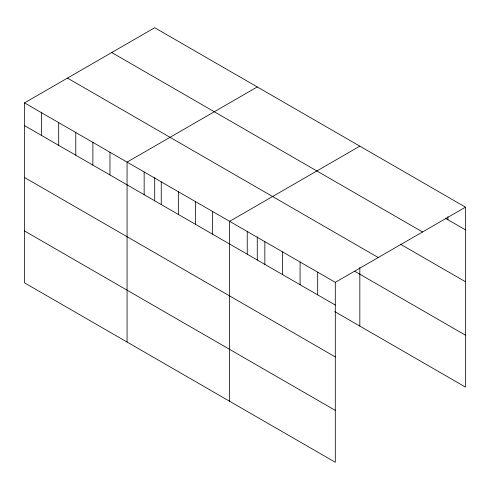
<?xml version="1.0" encoding="UTF-8"?>
<svg xmlns="http://www.w3.org/2000/svg" width="490" height="490" viewBox="0 0 490 490"><rect width="100%" height="100%" fill="white"/><g stroke="black" fill="none" stroke-linecap="round" stroke-linejoin="round"><path stroke-width="0.73" d="M24.5 102.9L335.295 282.338L335.295 462.272L24.5 282.834L24.5 102.9L154.705 27.728L465.5 207.166L465.5 387.1L334.848 311.665M257.268 86.944L127.063 162.117L127.063 342.045M359.832 146.161L229.626 221.333L229.626 401.261M335.295 282.338L465.5 207.166M445.281 218.203L465.5 229.877M111.738 52.534L422.533 231.972M400.269 244.1L465.5 281.762M67.467 78.094L378.262 257.532M354.57 271.172L465.5 335.215M24.5 125.612L335.295 305.05M24.5 177.496L335.295 356.934M24.5 230.949L335.295 410.387M447.891 216.684L447.891 219.71M359.832 267.528L359.832 326.089M317.685 272.171L317.685 294.882M300.076 262.003L300.076 284.714M282.461 251.836L282.461 274.547M264.851 241.668L264.851 264.38M257.268 236.799L257.268 260.11M247.236 231.501L247.236 254.206M212.531 211.46L212.531 234.171M195.436 201.592L195.436 224.304M178.348 191.725L178.348 214.436M161.253 181.851L161.253 204.563M154.705 177.582L154.705 200.894M144.158 171.984L144.158 194.695M109.968 152.249L109.968 174.954M92.873 142.376L92.873 165.087M75.785 132.508L75.785 155.22M58.69 122.641L58.69 145.352M41.595 112.767L41.595 135.479"/></g></svg>
